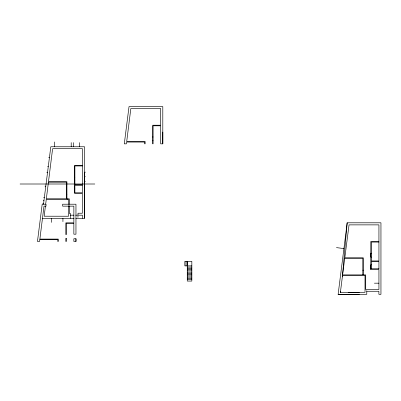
<?xml version="1.0" encoding="UTF-8"?>
<svg xmlns="http://www.w3.org/2000/svg" width="401" height="401" viewBox="0 0 401 401"><rect width="100%" height="100%" fill="white"/><g stroke="black" fill="none" stroke-linecap="round" stroke-linejoin="round"><path stroke-width="0.6" d="M75.959 241.457L75.959 238.735L73.844 238.73L73.844 241.457L75.959 241.457L75.959 238.735M75.849 218.304L84.576 218.304L84.576 172.169L85.468 172.169M162.796 143.849L162.796 106.606L129.027 106.606L124.295 143.849L126.415 143.849L126.641 142.039L144.611 142.039L144.611 143.849L145.137 143.849L145.137 141.483L126.711 141.483L130.836 108.546L160.701 108.546L160.691 125.227L152.691 125.227L152.691 143.849L153.097 143.849L153.097 125.794L160.686 125.794L160.676 143.849L162.796 143.849L162.796 132.014M187.277 265.362L187.282 261.322L187.277 281.066L191.833 281.066L191.833 261.312L184.836 261.322L184.836 265.888L191.833 265.888M378.93 242.064L371.426 242.064L371.426 260.956L378.93 260.956L378.93 224.871L349.045 224.871L344.82 257.803L363.301 257.803L363.301 274.896L365.707 274.896L365.707 289.497L378.935 289.497L378.93 269.467L370.77 269.467L370.8 241.457L378.93 241.457M370.77 269.467L370.775 264.81L371.426 264.81M366.775 291.271L378.885 291.271L378.885 294.344L380.95 294.344L380.95 222.796L347.171 222.796L342.369 276.805M340.394 292.329L340.519 291.261L340.389 292.329L365.015 292.334L365.015 275.502L342.534 275.502L340.394 292.329L340.534 291.261M45.443 205.984L44.16 216.214L68.561 216.239L68.561 205.618M45.669 204.179L46.27 199.367L68.561 199.367L68.561 204.365M359.356 294.369L338.128 294.394L347.171 222.796M43.503 204.214L50.807 146.761L84.576 146.761L84.576 218.304M338.128 294.394L366.775 294.354L366.775 290.71M152.691 136.987L153.097 136.987M152.691 140.736L153.097 140.736M82.466 165.382L74.466 165.382L74.466 193.352L82.451 193.352L82.436 213.227L78.005 213.227L78.005 215.182M82.466 165.949L74.877 165.949L74.877 184.681L82.456 184.681L82.476 148.701L52.611 148.701L48.491 181.643L66.917 181.643L66.917 198.791L67.183 199.367M84.576 176.741L85.378 176.741M74.466 177.142L74.877 177.142M74.466 180.891L74.877 180.891M84.576 181.282L85.378 181.282M20.05 184.004L94.836 184.004M74.466 188.976L74.877 188.976M74.466 192.706L74.877 192.706M66.386 194.31L66.917 194.31M66.386 198.214L66.917 198.214M70.421 215.182L73.924 215.182M75.674 215.182L82.486 215.182L82.486 218.304M42.331 218.304L74.04 218.304M371.426 253.216L370.785 253.216L370.785 257.121L371.426 257.121M187.277 267.116L191.833 267.116M187.277 268.339L191.833 268.339M370.775 268.485L371.426 268.485M378.93 268.785L371.426 268.785L371.426 261.362L378.93 261.362L378.93 268.936M187.277 269.617L191.833 269.617M362.8 270.194L363.301 270.194M187.277 270.855L191.833 270.855M187.277 272.149L191.833 272.149M187.277 273.467L191.833 273.467M362.8 274.394L363.301 274.394M187.277 274.675L191.833 274.675M187.277 275.903L191.833 275.903M187.277 277.111L191.833 277.111M187.277 278.399L191.833 278.399M187.277 279.602L191.833 279.602M374.374 283.181L378.93 283.181M348.178 292.329L359.356 292.339M66.917 198.791L69.333 198.841L69.333 204.315M48.651 157.583L49.418 157.683M47.529 166.345L48.305 166.445M46.792 172.29L47.549 172.385M44.967 186.109L45.794 186.209M43.554 197.367L44.361 197.472M43.243 200.325L43.99 200.415M42.772 203.708L43.559 203.808M336.439 247.602L343.913 248.595M186.054 261.322L186.054 265.888M79.573 142.606L79.573 146.761M77.959 216.129L77.959 217.412M73.448 142.606L73.448 146.761M71.208 142.606L71.208 146.761M70.421 218.304L70.421 213.442L69.333 213.442L69.333 205.718M62.932 218.304L62.932 221.668M54.636 141.924L54.636 146.761M51.599 218.304L51.599 222.41M73.854 223.402L73.849 234.194L75.959 234.194L75.959 204.214L62.596 204.214L62.596 206.154L73.864 206.154L73.854 222.836L65.854 222.836L65.854 234.595L66.265 234.595L66.265 223.402L73.854 223.402M82.456 185.382L82.451 192.801L74.877 192.801L74.877 185.382L82.456 185.382M39.809 239.648L39.584 241.457L37.463 241.457L42.195 204.214L46.025 204.214L46.025 206.154L44 206.154L39.879 239.091L58.305 239.091L58.305 241.457L57.774 241.457L57.774 239.648L39.809 239.648M48.421 182.194L46.341 198.791L66.386 198.791L66.386 182.194L48.421 182.194M344.725 258.284L342.604 274.896L362.8 274.896L362.8 258.284L344.725 258.284M66.265 238.344L65.854 238.344L65.854 241.457L66.265 241.457L66.265 238.344"/></g></svg>
